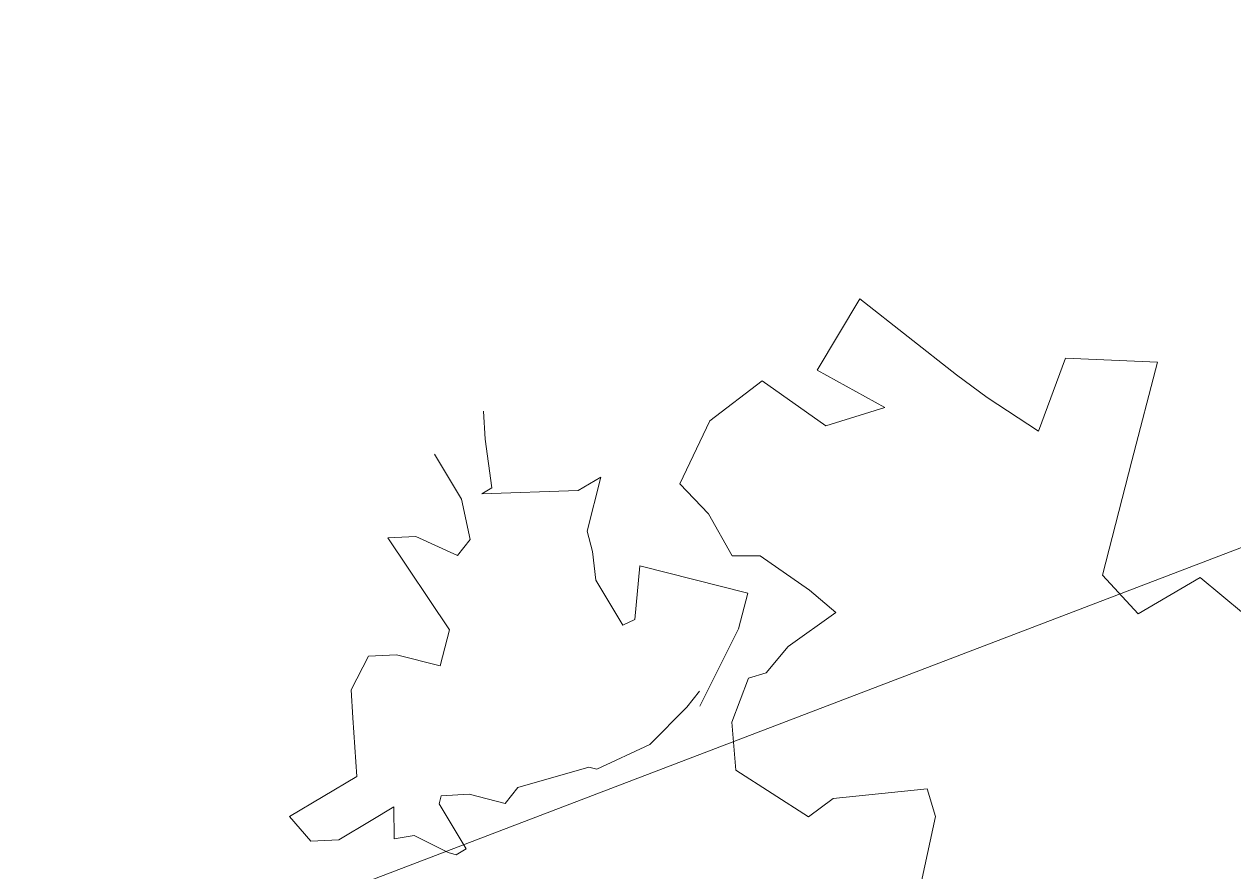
# Model space of a CAD drawing. Header units: metres. Extents: x 1838950 to 1842843, y 5171318 to 5174224.
# Drawn here: x 1841116.783 to 1841117.312, y 5171599.1 to 5171599.471 of the extents above; entities that cross this region are included whole.
import ezdxf

# ---------------------------------------------------------------- set-up
doc = ezdxf.new("R2010")
doc.units = ezdxf.units.M
doc.header["$LTSCALE"] = 0.0254
doc.linetypes.add('L8', pattern=[0.885827, 0.590551, -0.295276])
doc.layers.add('Fond topo - CLO_MUR', color=8, linetype='Continuous', lineweight=18)
doc.layers.add('Fond topo - VEG_SUPPRIME', color=8, linetype='Continuous', lineweight=18)
doc.layers.add('SA - haie séparative', color=7, linetype='Continuous', lineweight=18, true_color=0x008000)
doc.layers.add('SA - Limite terrain', color=1, linetype='Continuous', lineweight=18, true_color=0xff0000)

msp = doc.modelspace()

# ---------------------------------------------------------------- linework, layer by layer
at = {"layer": 'Fond topo - CLO_MUR', "flags": 128}
msp.add_lwpolyline([(1841086.72401, 5171587.50284), (1841093.17889, 5171590.08298), (1841098.55464, 5171592.12295), (1841104.6605, 5171594.47625), (1841108.42654, 5171595.87735), (1841116.36889, 5171598.87989), (1841132.51192, 5171605.04633)], dxfattribs=at)
at = {"layer": 'Fond topo - VEG_SUPPRIME', "linetype": 'L8', "flags": 128}
msp.add_lwpolyline([(1841116.47507, 5171598.83769, 0.351964), (1841116.32456, 5171598.37891, 0.208541), (1841116.85183, 5171597.83627, 0.116578), (1841117.16714, 5171597.78653, -0.149856), (1841117.4115, 5171597.73141, -0.132934), (1841117.59199, 5171597.55154, 0.207497), (1841117.72632, 5171597.45178, 0.078536), (1841117.93231, 5171597.43674, 0.021888), (1841118.66319, 5171597.53055, 0.037234), (1841119.19462, 5171597.6639, -0.05173), (1841119.58024, 5171597.74888, -0.203186), (1841119.92429, 5171597.6472, 0.183881), (1841120.29732, 5171597.52169, 0.148332), (1841120.68384, 5171597.65565, -0.104847), (1841121.20679, 5171597.8887, -0.157117), (1841121.73886, 5171597.83457, 0.268923), (1841122.06378, 5171597.87122, 0.292931), (1841122.13523, 5171598.05926, -0.215436), (1841122.19214, 5171598.31664, -0.205879), (1841122.68804, 5171598.60237, 0.169375), (1841123.30556, 5171598.90236, 0.076078), (1841123.51443, 5171599.18813, -0.084035), (1841123.70782, 5171599.44414, -0.281952), (1841124.21695, 5171599.5508, 0.30606), (1841124.68725, 5171599.67134, 0.200773), (1841124.78238, 5171599.94942, -0.225122), (1841124.87964, 5171600.19564, -0.178094), (1841125.27207, 5171600.36121, 0.170215), (1841125.68417, 5171600.5277, 0.025969), (1841125.93157, 5171600.76908, 0.03277), (1841126.10393, 5171600.9821, 0.051821), (1841126.26031, 5171601.26089, 0.144774), (1841126.27427, 5171601.37655, 0.172734), (1841126.21601, 5171601.48081, 0.03929), (1841125.8066, 5171601.78604, 0.028162), (1841125.39268, 5171602.01528, 0.143721), (1841125.2994, 5171602.03071, 0.071215), (1841125.16527, 5171601.9945, 0.011316), (1841124.37389, 5171601.63298, 0.019905), (1841123.46982, 5171601.14966, -0.029403), (1841122.8514, 5171600.83399, -0.122267), (1841122.14146, 5171600.71224, 0.116289), (1841121.39462, 5171600.5932, 0.050419), (1841120.91278, 5171600.33597, -0.054331), (1841120.4636, 5171600.10067, -0.041474), (1841119.61429, 5171599.84621, 0.045544), (1841118.84253, 5171599.60814, 0.016562), (1841118.58428, 5171599.49177, -0.008532), (1841118.08676, 5171599.2579, -0.100239), (1841117.14462, 5171599.04469, 0.139446)], format="xyb", close=True, dxfattribs=at)
at = {"layer": 'SA - haie séparative'}
for p, q in [((1841117.14877, 5171599.3503), (1841117.13013, 5171599.31909)), ((1841117.19106, 5171599.31716), (1841117.14877, 5171599.3503)), ((1841117.2388, 5171599.32436), (1841117.22698, 5171599.29243)), ((1841117.27894, 5171599.32261), (1841117.2388, 5171599.32436)), ((1841117.13013, 5171599.31909), (1841117.15968, 5171599.30276)), ((1841117.26772, 5171599.27956), (1841117.27894, 5171599.32261)), ((1841117.10609, 5171599.3145), (1841117.0832, 5171599.29706)), ((1841117.13386, 5171599.29479), (1841117.10609, 5171599.3145)), ((1841117.20451, 5171599.30718), (1841117.19106, 5171599.31716)), ((1841117.22698, 5171599.29243), (1841117.20451, 5171599.30718)), ((1841116.98486, 5171599.28891), (1841116.98425, 5171599.30115)), ((1841117.15968, 5171599.30276), (1841117.13386, 5171599.29479)), ((1841117.0832, 5171599.29706), (1841117.07004, 5171599.26943)), ((1841116.98784, 5171599.26771), (1841116.98486, 5171599.28891)), ((1841116.96277, 5171599.28244), (1841116.9745, 5171599.26273)), ((1841117.25492, 5171599.22941), (1841117.26772, 5171599.27956)), ((1841117.03549, 5171599.27234), (1841117.02563, 5171599.26648)), ((1841117.0295, 5171599.24877), (1841117.03549, 5171599.27234)), ((1841116.98346, 5171599.26511), (1841116.98784, 5171599.26771)), ((1841117.02563, 5171599.26648), (1841116.98346, 5171599.26511)), ((1841117.08257, 5171599.25633), (1841117.07004, 5171599.26943)), ((1841116.9745, 5171599.26273), (1841116.97837, 5171599.24502)), ((1841117.09299, 5171599.23786), (1841117.08257, 5171599.25633)), ((1841116.95456, 5171599.24642), (1841116.94232, 5171599.24581)), ((1841116.94232, 5171599.24581), (1841116.96926, 5171599.20551)), ((1841116.97288, 5171599.23805), (1841116.95456, 5171599.24642)), ((1841116.97837, 5171599.24502), (1841116.97288, 5171599.23805)), ((1841117.03187, 5171599.2398), (1841117.0295, 5171599.24877)), ((1841117.03336, 5171599.22734), (1841117.03187, 5171599.2398)), ((1841117.10524, 5171599.23787), (1841117.09299, 5171599.23786)), ((1841117.12684, 5171599.22286), (1841117.10524, 5171599.23787)), ((1841117.05033, 5171599.21002), (1841117.0526, 5171599.23361)), ((1841117.0526, 5171599.23361), (1841117.09975, 5171599.22164)), ((1841117.2705, 5171599.21254), (1841117.25492, 5171599.22941)), ((1841117.04508, 5171599.20764), (1841117.03336, 5171599.22734)), ((1841117.29764, 5171599.22846), (1841117.2705, 5171599.21254)), ((1841117.29764, 5171599.22846), (1841117.31666, 5171599.21265)), ((1841117.09975, 5171599.22164), (1841117.09576, 5171599.20592)), ((1841117.13831, 5171599.2132), (1841117.12684, 5171599.22286)), ((1841117.11746, 5171599.19828), (1841117.13831, 5171599.2132)), ((1841117.05033, 5171599.21002), (1841117.04508, 5171599.20764)), ((1841116.96926, 5171599.20551), (1841116.96527, 5171599.1898)), ((1841117.09576, 5171599.20592), (1841117.07881, 5171599.17212)), ((1841117.10781, 5171599.18681), (1841117.11746, 5171599.19828)), ((1841116.93383, 5171599.19407), (1841116.92635, 5171599.17924)), ((1841116.94606, 5171599.19468), (1841116.93383, 5171599.19407)), ((1841116.96527, 5171599.1898), (1841116.94606, 5171599.19468)), ((1841117.10006, 5171599.18442), (1841117.10781, 5171599.18681)), ((1841117.09279, 5171599.16521), (1841117.10006, 5171599.18442)), ((1841116.92635, 5171599.17924), (1841116.92696, 5171599.167)), ((1841117.07313, 5171599.17171), (1841117.07862, 5171599.17868)), ((1841117.0569, 5171599.15538), (1841117.07313, 5171599.17171)), ((1841116.92696, 5171599.167), (1841116.92883, 5171599.14143)), ((1841117.0946, 5171599.14409), (1841117.09279, 5171599.16521)), ((1841117.03371, 5171599.14454), (1841117.0569, 5171599.15538)), ((1841116.99916, 5171599.13659), (1841117.03021, 5171599.14543)), ((1841117.03021, 5171599.14543), (1841117.03371, 5171599.14454)), ((1841116.92883, 5171599.14143), (1841116.89927, 5171599.12385)), ((1841117.12634, 5171599.12372), (1841117.0946, 5171599.14409)), ((1841116.96572, 5171599.13299), (1841116.97796, 5171599.13361)), ((1841116.97796, 5171599.13361), (1841116.99367, 5171599.12961)), ((1841116.99367, 5171599.12961), (1841116.99916, 5171599.13659)), ((1841117.17819, 5171599.13595), (1841117.13706, 5171599.13174)), ((1841117.18191, 5171599.1239), (1841117.17819, 5171599.13595)), ((1841116.96483, 5171599.1295), (1841116.96572, 5171599.13299)), ((1841116.97656, 5171599.1098), (1841116.96483, 5171599.1295)), ((1841117.13706, 5171599.13174), (1841117.12634, 5171599.12372)), ((1841116.89927, 5171599.12385), (1841116.90862, 5171599.11311)), ((1841116.93509, 5171599.12218), (1841116.94495, 5171599.12805)), ((1841116.94495, 5171599.12805), (1841116.94511, 5171599.11406)), ((1841117.17492, 5171599.09158), (1841117.18191, 5171599.1239)), ((1841116.92086, 5171599.11372), (1841116.93509, 5171599.12218)), ((1841116.90862, 5171599.11311), (1841116.92086, 5171599.11372)), ((1841116.94511, 5171599.11406), (1841116.95386, 5171599.11556)), ((1841116.95386, 5171599.11556), (1841116.96869, 5171599.10808)), ((1841116.96869, 5171599.10808), (1841116.97218, 5171599.10719)), ((1841116.97218, 5171599.10719), (1841116.97656, 5171599.1098))]:
    msp.add_line(p, q, dxfattribs=at)
at = {"layer": 'SA - Limite terrain'}
msp.add_open_spline([(1841077.14849, 5171583.55293), (1841078.81912, 5171584.59541), (1841080.48974, 5171585.63789), (1841083.66392, 5171586.86067), (1841086.83809, 5171588.08344), (1841093.71122, 5171590.73489), (1841100.58434, 5171593.38634), (1841105.83538, 5171595.37953), (1841111.08642, 5171597.37271), (1841112.78345, 5171598.01583), (1841114.48048, 5171598.65894), (1841120.1437, 5171600.79767), (1841125.80692, 5171602.93639), (1841137.97881, 5171607.58163), (1841150.15069, 5171612.22687), (1841152.24068, 5171613.01689), (1841154.33067, 5171613.80691), (1841157.62421, 5171615.00859), (1841160.91776, 5171616.21028), (1841160.89372, 5171617.27262), (1841160.86969, 5171618.33496), (1841160.7519, 5171622.24406), (1841160.6341, 5171626.15315), (1841160.54586, 5171628.0785), (1841160.45761, 5171630.00384), (1841160.00753, 5171632.99618), (1841159.55744, 5171635.98853), (1841161.41559, 5171637.12892), (1841163.27374, 5171638.26931), (1841163.06197, 5171638.61975), (1841162.8502, 5171638.97019), (1841163.13158, 5171639.17835), (1841163.41296, 5171639.3865), (1841163.46642, 5171639.33448), (1841163.51988, 5171639.28246), (1841164.03777, 5171639.68235), (1841164.55566, 5171640.08225), (1841164.64839, 5171639.96216), (1841164.74111, 5171639.84208), (1841166.3443, 5171640.47822), (1841167.78309, 5171641.54837), (1841166.8333, 5171642.78172), (1841165.88352, 5171644.01507), (1841171.20181, 5171648.02408), (1841176.5201, 5171652.0331), (1841176.56197, 5171652.06541), (1841176.60385, 5171652.09773), (1841176.5828, 5171652.125), (1841176.56176, 5171652.15227), (1841191.17828, 5171663.38192), (1841205.7948, 5171674.61156), (1841207.53897, 5171675.95728), (1841209.28315, 5171677.303), (1841213.68001, 5171676.86932), (1841218.07687, 5171676.43563), (1841224.13802, 5171669.21969), (1841230.19916, 5171662.00374), (1841229.45512, 5171661.41233), (1841228.71108, 5171660.82092), (1841230.31399, 5171658.67299), (1841231.9169, 5171656.52506), (1841232.04322, 5171656.61661), (1841232.16954, 5171656.70817), (1841232.37243, 5171656.42825), (1841232.57532, 5171656.14833), (1841232.45143, 5171656.05854), (1841232.32754, 5171655.96874), (1841232.66303, 5171655.50587), (1841232.99852, 5171655.04301), (1841233.05102, 5171655.08106), (1841233.10351, 5171655.11911), (1841233.50763, 5171654.29718), (1841234.37149, 5171654.75128), (1841235.08861, 5171655.24174), (1841235.80574, 5171655.7322), (1841235.74322, 5171655.8327), (1841235.68069, 5171655.93321), (1841236.00492, 5171656.14154), (1841236.32916, 5171656.34988), (1841236.53011, 5171656.02684), (1841236.73106, 5171655.7038), (1841236.68984, 5171655.67731), (1841236.64862, 5171655.65083), (1841240.85853, 5171649.08124), (1841245.06844, 5171642.51165), (1841245.31585, 5171642.13675), (1841245.56326, 5171641.76185), (1841246.36792, 5171640.45362), (1841247.17259, 5171639.14539), (1841247.77656, 5171638.09276), (1841248.38054, 5171637.04013), (1841248.96581, 5171636.02627), (1841249.55107, 5171635.01242), (1841249.71689, 5171634.70347), (1841249.8827, 5171634.39452), (1841250.39864, 5171633.3142), (1841250.91459, 5171632.23389), (1841251.40649, 5171631.06502), (1841251.89839, 5171629.89616), (1841252.5682, 5171628.10055), (1841253.238, 5171626.30494), (1841253.56331, 5171625.37559), (1841253.88862, 5171624.44624), (1841254.26537, 5171623.3404), (1841254.64212, 5171622.23456), (1841255.13392, 5171620.70266), (1841255.62571, 5171619.17075), (1841256.9719, 5171614.60213), (1841258.31808, 5171610.03351), (1841260.01826, 5171603.95588), (1841261.71843, 5171597.87825), (1841261.64861, 5171597.4706), (1841261.57878, 5171597.06295), (1841255.23052, 5171594.58414), (1841248.88225, 5171592.10534), (1841248.77615, 5171592.32669), (1841248.67005, 5171592.54805), (1841244.61104, 5171590.82373), (1841240.55204, 5171589.09941), (1841236.93259, 5171587.66212), (1841233.31314, 5171586.22484), (1841233.4918, 5171583.10886), (1841233.67047, 5171579.99288), (1841236.32312, 5171570.9165), (1841238.97577, 5171561.84012), (1841241.51252, 5171558.13335), (1841244.04927, 5171554.42659), (1841242.92252, 5171553.12472), (1841241.79577, 5171551.82285), (1841241.41008, 5171551.35606), (1841241.0244, 5171550.88927), (1841240.71338, 5171550.26539), (1841240.40236, 5171549.6415), (1841239.98601, 5171547.80828), (1841239.56967, 5171545.97507), (1841239.53429, 5171544.71723), (1841239.49891, 5171543.45939), (1841239.69221, 5171542.34783), (1841239.88551, 5171541.23627), (1841240.08144, 5171539.92322), (1841240.27736, 5171538.61016), (1841240.91172, 5171536.095), (1841241.54608, 5171533.57984), (1841243.01369, 5171531.50054), (1841244.4813, 5171529.42124), (1841227.51218, 5171525.46124), (1841210.54307, 5171521.50123), (1841206.60376, 5171520.7482), (1841202.66445, 5171519.99516), (1841201.24941, 5171519.72291), (1841199.83436, 5171519.45065), (1841198.39542, 5171519.2013), (1841196.95647, 5171518.95194), (1841194.08915, 5171518.45814), (1841191.22183, 5171517.96434), (1841187.46012, 5171517.22059), (1841183.69842, 5171516.47683), (1841181.49129, 5171516.10959), (1841179.28417, 5171515.74235), (1841171.6216, 5171514.45059), (1841163.95902, 5171513.15883), (1841163.65994, 5171515.63568), (1841163.36086, 5171518.11253), (1841161.42459, 5171520.35104), (1841159.48832, 5171522.58955), (1841159.23111, 5171523.55667), (1841158.9739, 5171524.5238), (1841157.96656, 5171529.9426), (1841156.95922, 5171535.3614), (1841153.72199, 5171536.25374), (1841150.48477, 5171537.14608), (1841149.69394, 5171541.10177), (1841148.90311, 5171545.05746), (1841151.55901, 5171547.09439), (1841154.21491, 5171549.13133), (1841153.19717, 5171554.379), (1841152.17942, 5171559.62668), (1841150.26166, 5171559.17306), (1841148.3439, 5171558.71943), (1841148.33239, 5171558.76809), (1841148.32089, 5171558.81675), (1841145.05705, 5171557.99187), (1841141.79322, 5171557.167), (1841136.48465, 5171555.86377), (1841131.17607, 5171554.56054), (1841120.4886, 5171551.958), (1841109.80113, 5171549.35546), (1841104.94628, 5171548.1603), (1841100.09144, 5171546.96513), (1841095.66131, 5171545.87303), (1841091.23119, 5171544.78092), (1841091.1558, 5171544.64209), (1841091.08041, 5171544.50325), (1841088.93292, 5171543.95377), (1841086.78543, 5171543.40429), (1841084.88497, 5171542.93061), (1841082.98451, 5171542.45693), (1841083.03532, 5171542.26074), (1841083.08613, 5171542.06454), (1841079.45246, 5171541.17262), (1841075.81879, 5171540.2807), (1841074.96054, 5171551.04648), (1841074.1023, 5171561.81225), (1841074.14219, 5171561.81514), (1841074.18209, 5171561.81802), (1841074.02605, 5171563.9757), (1841073.87001, 5171566.13338), (1841073.60129, 5171569.42769), (1841073.33256, 5171572.72201), (1841073.33859, 5171574.67859), (1841073.34462, 5171576.63518), (1841073.96467, 5171578.53595), (1841074.58472, 5171580.43671), (1841075.86661, 5171581.99482), (1841077.14849, 5171583.55293)], degree=2, knots=[0, 0, 0, 0.006609, 0.006609, 0.018026, 0.018026, 0.042752, 0.042752, 0.061604, 0.061604, 0.067695, 0.067695, 0.088013, 0.088013, 0.131741, 0.131741, 0.13924, 0.13924, 0.151008, 0.151008, 0.154574, 0.154574, 0.167701, 0.167701, 0.17417, 0.17417, 0.184326, 0.184326, 0.191644, 0.191644, 0.193018, 0.193018, 0.194193, 0.194193, 0.194443, 0.194443, 0.196639, 0.196639, 0.197148, 0.197148, 0.202938, 0.202938, 0.207963, 0.207963, 0.229465, 0.229465, 0.229636, 0.229636, 0.229747, 0.229747, 0.289255, 0.289255, 0.296367, 0.296367, 0.310631, 0.310631, 0.341056, 0.341056, 0.344124, 0.344124, 0.352777, 0.352777, 0.353281, 0.353281, 0.354397, 0.354397, 0.354891, 0.354891, 0.356736, 0.356736, 0.356946, 0.356946, 0.359903, 0.359903, 0.362535, 0.362535, 0.362894, 0.362894, 0.364061, 0.364061, 0.365214, 0.365214, 0.365362, 0.365362, 0.389004, 0.389004, 0.390365, 0.390365, 0.395018, 0.395018, 0.398695, 0.398695, 0.402242, 0.402242, 0.403304, 0.403304, 0.406932, 0.406932, 0.410774, 0.410774, 0.416581, 0.416581, 0.419564, 0.419564, 0.423104, 0.423104, 0.427978, 0.427978, 0.442409, 0.442409, 0.461531, 0.461531, 0.462784, 0.462784, 0.483432, 0.483432, 0.484176, 0.484176, 0.497538, 0.497538, 0.509337, 0.509337, 0.518794, 0.518794, 0.547445, 0.547445, 0.561054, 0.561054, 0.56627, 0.56627, 0.568105, 0.568105, 0.570217, 0.570217, 0.575913, 0.575913, 0.579726, 0.579726, 0.583144, 0.583144, 0.587166, 0.587166, 0.595026, 0.595026, 0.602737, 0.602737, 0.655532, 0.655532, 0.667684, 0.667684, 0.67205, 0.67205, 0.676475, 0.676475, 0.68529, 0.68529, 0.696908, 0.696908, 0.703688, 0.703688, 0.727232, 0.727232, 0.734791, 0.734791, 0.743758, 0.743758, 0.74679, 0.74679, 0.76349, 0.76349, 0.773664, 0.773664, 0.785886, 0.785886, 0.796028, 0.796028, 0.812224, 0.812224, 0.818195, 0.818195, 0.818346, 0.818346, 0.828546, 0.828546, 0.845108, 0.845108, 0.878436, 0.878436, 0.893584, 0.893584, 0.907409, 0.907409, 0.907887, 0.907887, 0.914604, 0.914604, 0.920538, 0.920538, 0.921152, 0.921152, 0.932488, 0.932488, 0.965211, 0.965211, 0.965332, 0.965332, 0.971886, 0.971886, 0.981901, 0.981901, 0.987829, 0.987829, 0.993887, 0.993887, 1, 1, 1], dxfattribs=at)

doc.saveas('drawing.dxf')
